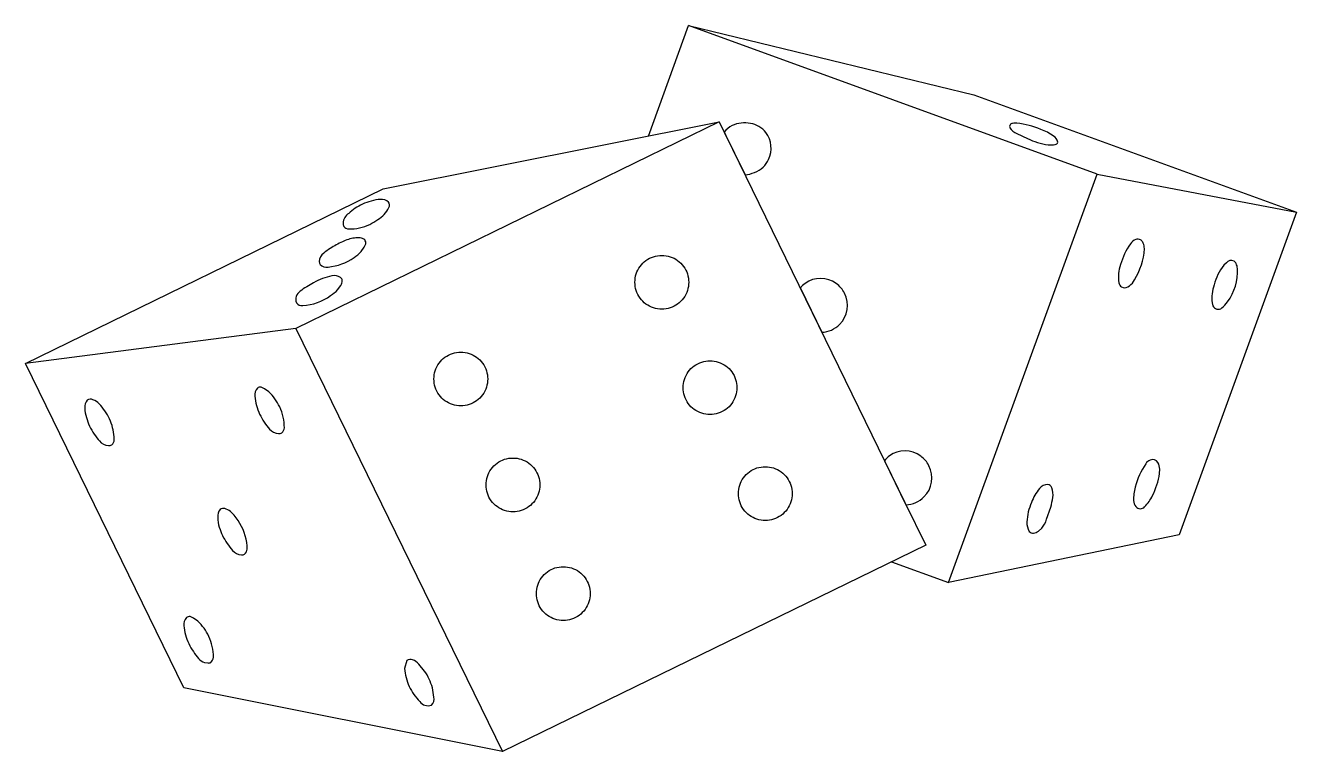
# Model space of a CAD drawing. Extents: x 1.77 to 9.52, y 1.72 to 6.14.
import ezdxf

# ---------------------------------------------------------------- set-up
doc = ezdxf.new("R2010")
doc.units = 0

msp = doc.modelspace()

# ---------------------------------------------------------------- linework, layer by layer
at = {"layer": '1'}
for points in [[(5.565, 5.4701), (5.8106, 6.1449)], [(8.3023, 5.2381), (5.8106, 6.1449), (7.5507, 5.7215), (9.5188, 5.0053)], [(3.4153, 4.2969), (1.7653, 4.0833), (3.9474, 5.1475), (5.9971, 5.5563)], [(5.9971, 5.5563), (3.4153, 4.2969)], [(5.9974, 5.5566), (7.1299, 3.234)], [(7.3952, 2.7464), (8.3023, 5.2381)], [(8.3023, 5.2381), (9.5188, 5.0053), (8.8026, 3.0373), (7.3952, 2.7464)], [(3.4153, 4.2969), (4.6746, 1.7151), (2.731, 2.1035), (1.7653, 4.0833)], [(7.1296, 3.2342), (7.2565, 2.9744), (4.6746, 1.7151)], [(7.048, 2.8728), (7.3952, 2.7464)]]:
    msp.add_lwpolyline(points, dxfattribs=at)
for points in [[(6.213, 5.248, 0.0915954), (6.2656, 5.2794, 0.0796969), (6.29778, 5.32732, 0.280451), (6.282, 5.492, 0.180763), (6.18764, 5.54667, 0.156107), (6.076, 5.534, 0.0966595), (6.0279, 5.493), (6.155, 5.233, 0.0695505)], [(8.03612, 5.46965, 0.0815271), (7.95787, 5.50997, 0.0734193), (7.813, 5.549, 0.0843625), (7.787, 5.547, 0.554995), (7.77045, 5.51966, 0.14969), (7.812, 5.486), (7.877, 5.455, 0.0738226), (8.004, 5.416, 0.0774707), (8.046, 5.419, 0.376642), (8.0627, 5.4333, 0.195296)], [(3.87444, 5.07357, 0.039709), (3.8209, 5.05452, 0.0729155), (3.737, 4.998, 0.245685), (3.7029, 4.93831, 0.140043), (3.7066, 4.919, 0.18455), (3.73761, 4.90302, 0.116334), (3.86536, 4.93141, 0.0377218), (3.91448, 4.96025, 0.162215), (3.98215, 5.03333, 0.296836), (3.9794, 5.0677, 0.230903), (3.9305, 5.0829, 0.0697275)], [(3.773, 4.848, 0.0783844), (3.69863, 4.82559, 0.0281195), (3.62426, 4.78495, 0.0399655), (3.585, 4.755, 0.233121), (3.557, 4.704, 0.137807), (3.5621, 4.6871, 0.243463), (3.612, 4.671, 0.131679), (3.76973, 4.72883, 0.0573832), (3.813, 4.7657), (3.83198, 4.7921), (3.84115, 4.81284, 0.225803), (3.835, 4.8359, 0.186719), (3.80639, 4.84931, 0.0697887)], [(8.59, 4.792, 0.0918627), (8.58026, 4.82327, 0.162961), (8.56733, 4.83703, 0.196548), (8.53756, 4.8393, 0.15507), (8.50517, 4.81271, 0.0829981), (8.445, 4.686, 0.131437), (8.43468, 4.57468, 0.112915), (8.44476, 4.55527, 0.293643), (8.47847, 4.546, 0.128664), (8.517, 4.572, 0.113854), (8.58906, 4.75637, 0.0627427)], [(5.647, 4.742, -0.0775816), (5.69774, 4.7341, -0.0782091), (5.74353, 4.71085, -0.078846), (5.77985, 4.67453, -0.159114), (5.811, 4.578, -0.0775816), (5.8031, 4.52726, -0.0782091), (5.77985, 4.48147, -0.078846), (5.74353, 4.44515, -0.159114), (5.647, 4.414, -0.0775816), (5.59626, 4.4219, -0.0782091), (5.55047, 4.44515, -0.078846), (5.51415, 4.48147, -0.159114), (5.483, 4.578, -0.0775816), (5.4909, 4.62874, -0.0782091), (5.51415, 4.67453, -0.078846), (5.55047, 4.71085, -0.159114)], [(9.158, 4.662, 0.0995855), (9.1502, 4.6925, 0.162755), (9.13726, 4.70621, 0.360591), (9.0906, 4.6967), (9.07507, 4.68188, 0.111615), (9.016, 4.562, 0.11419), (9.0032, 4.4533), (9.00878, 4.43497, 0.512159), (9.06259, 4.42147, 0.0597296), (9.098, 4.459, 0.175515)], [(3.634, 4.617, 0.082716), (3.5231, 4.5754), (3.48091, 4.55097, 0.0457461), (3.4409, 4.5231, 0.124858), (3.4171, 4.49179, 0.211091), (3.4189, 4.453, 0.302442), (3.457, 4.436, 0.147478), (3.627, 4.497, 0.0582927), (3.6698, 4.5316), (3.68972, 4.55858, 0.15426), (3.6979, 4.5891, 0.150081), (3.688, 4.607, 0.209361)], [(6.52059, 4.5714, 0.100018), (6.492, 4.542), (6.623, 4.273, 0.189735), (6.73112, 4.3209, 0.329427), (6.76151, 4.51108, 0.122503), (6.7112, 4.57009, 0.32523)], [(4.421, 4.152, -0.0775816), (4.47174, 4.1441, -0.0782091), (4.51753, 4.12085, -0.078846), (4.55385, 4.08453, -0.159114), (4.585, 3.988, -0.0775816), (4.5771, 3.93726, -0.0782091), (4.55385, 3.89147, -0.078846), (4.51753, 3.85515, -0.159114), (4.421, 3.824, -0.0775816), (4.37026, 3.8319, -0.0782091), (4.32447, 3.85515, -0.078846), (4.28815, 3.89147, -0.159114), (4.257, 3.988, -0.0775816), (4.2649, 4.03874, -0.0782091), (4.28815, 4.08453, -0.078846), (4.32447, 4.12085, -0.159114)], [(5.941, 4.099, -0.0775816), (5.99174, 4.0911, -0.0782091), (6.03753, 4.06785, -0.078846), (6.07385, 4.03153, -0.159114), (6.105, 3.935, -0.0775816), (6.0971, 3.88426, -0.0782091), (6.07385, 3.83847, -0.078846), (6.03753, 3.80215, -0.159114), (5.941, 3.771, -0.0775816), (5.89026, 3.7789, -0.0782091), (5.84447, 3.80215, -0.078846), (5.80815, 3.83847, -0.159114), (5.777, 3.935, -0.0775816), (5.7849, 3.98574, -0.0782091), (5.80815, 4.03153, -0.078846), (5.84447, 4.06785, -0.159114)], [(3.17466, 3.82694, 0.085995), (3.22225, 3.72435, 0.047836), (3.255, 3.682, 0.218267), (3.30966, 3.65524, 0.140839), (3.329, 3.6589, 0.183414), (3.34493, 3.69006, 0.112794), (3.31613, 3.81756, 0.0438373), (3.28743, 3.86665, 0.0565825), (3.2504, 3.9098), (3.22406, 3.92878), (3.203, 3.93791, 0.225085), (3.1802, 3.9318, 0.233348), (3.1651, 3.8829, 0.0696991)], [(2.13718, 3.754, 0.0864273), (2.18482, 3.65137, 0.042524), (2.217, 3.61, 0.224552), (2.27227, 3.58231, 0.139982), (2.2916, 3.586, 0.188131), (2.3076, 3.61707), (2.3067, 3.6348, 0.0850608), (2.2788, 3.74467, 0.0392313), (2.25004, 3.79378, 0.0480049), (2.216, 3.836, 0.1179), (2.1772, 3.86162, 0.295216), (2.1428, 3.8588, 0.231245), (2.1276, 3.81, 0.0704198)], [(4.739, 3.506, -0.0775816), (4.78974, 3.4981, -0.0782091), (4.83553, 3.47485, -0.078846), (4.87185, 3.43853, -0.159114), (4.903, 3.342, -0.0775816), (4.8951, 3.29126, -0.0782091), (4.87185, 3.24547, -0.078846), (4.83553, 3.20915, -0.159114), (4.739, 3.178, -0.0775816), (4.68826, 3.1859, -0.0782091), (4.64247, 3.20915, -0.078846), (4.60615, 3.24547, -0.159114), (4.575, 3.342, -0.0775816), (4.5829, 3.39274, -0.0782091), (4.60615, 3.43853, -0.078846), (4.64247, 3.47485, -0.159114)], [(7.03531, 3.51921, 0.092212), (7.005, 3.489), (7.136, 3.221, 0.19369), (7.24612, 3.26889, 0.329408), (7.27651, 3.45908, 0.116307), (7.2262, 3.51809, 0.325729)], [(8.684, 3.437, 0.129872), (8.6735, 3.478, 0.384731), (8.62587, 3.49365, 0.165769), (8.599, 3.471, 0.0824979), (8.535, 3.329, 0.0845087), (8.525, 3.246, 0.175504), (8.5381, 3.2099, 0.455931), (8.592, 3.208, 0.0806369), (8.64001, 3.27642, 0.0829397), (8.6825, 3.4112)], [(6.278, 3.453, -0.0775816), (6.32874, 3.4451, -0.0782091), (6.37453, 3.42185, -0.078846), (6.41085, 3.38553, -0.159114), (6.442, 3.289, -0.0775816), (6.4341, 3.23826, -0.0782091), (6.41085, 3.19247, -0.078846), (6.37453, 3.15615, -0.159114), (6.278, 3.125, -0.0775816), (6.22726, 3.1329, -0.0782091), (6.18147, 3.15615, -0.078846), (6.14515, 3.19247, -0.159114), (6.114, 3.289, -0.0775816), (6.1219, 3.33974, -0.0782091), (6.14515, 3.38553, -0.078846), (6.18147, 3.42185, -0.159114)], [(7.964, 3.077, 0.0956882), (7.994, 3.132), (8.019, 3.207, 0.0388733), (8.03243, 3.26504, 0.127324), (8.0258, 3.32433, 0.300722), (8.00114, 3.3434, 0.277027), (7.951, 3.319, 0.0949643), (7.9023, 3.2351, 0.0973188), (7.874, 3.116, 0.157842), (7.88867, 3.0582, 0.259171), (7.91504, 3.04831, 0.114571), (7.944, 3.06)], [(2.948, 3.084, 0.0791921), (2.99562, 2.98447, 0.043527), (3.029, 2.942, 0.224266), (3.08307, 2.91541, 0.139985), (3.1024, 2.9191, 0.186633), (3.1184, 2.95017), (3.118, 2.97, 0.126574), (3.063, 3.125, 0.0901799), (3.00772, 3.18507), (2.98242, 3.19721, 0.254843), (2.9536, 3.1919, 0.230082), (2.9384, 3.1431, 0.0743281)], [(5.046, 2.843, -0.0775816), (5.09674, 2.8351, -0.0782091), (5.14253, 2.81185, -0.078846), (5.17885, 2.77553, -0.159114), (5.21, 2.679, -0.0775816), (5.2021, 2.62826, -0.0782091), (5.17885, 2.58247, -0.078846), (5.14253, 2.54615, -0.159114), (5.046, 2.515, -0.0775816), (4.99526, 2.5229, -0.0782091), (4.94947, 2.54615, -0.078846), (4.91315, 2.58247, -0.159114), (4.882, 2.679, -0.0775816), (4.8899, 2.72974, -0.0782091), (4.91315, 2.77553, -0.078846), (4.94947, 2.81185, -0.159114)], [(2.74196, 2.42724, 0.0852814), (2.78955, 2.32465, 0.0574472), (2.82156, 2.28279, 0.119646), (2.85747, 2.25829), (2.87696, 2.25554, 0.14084), (2.8963, 2.2592, 0.184047), (2.91223, 2.29036, 0.108616), (2.88343, 2.41786, 0.0436323), (2.85473, 2.46695, 0.0566892), (2.8177, 2.5101), (2.79136, 2.52907), (2.77029, 2.5382, 0.225264), (2.7475, 2.5321, 0.233347), (2.7324, 2.4832, 0.0696991)], [(4.0773, 2.2226, 0.0872338), (4.10601, 2.11311, 0.04327), (4.13452, 2.06397, 0.04327), (4.1711, 2.0205, 0.346618), (4.2413, 1.9986, 0.271664), (4.2564, 2.0474, 0.0904506), (4.22841, 2.15722, 0.04484), (4.19968, 2.20633), (4.16474, 2.24856, 0.135853), (4.1269, 2.27422, 0.244235), (4.0925, 2.2714)]]:
    msp.add_lwpolyline(points, format="xyb", close=True, dxfattribs=at)

doc.saveas('drawing.dxf')
